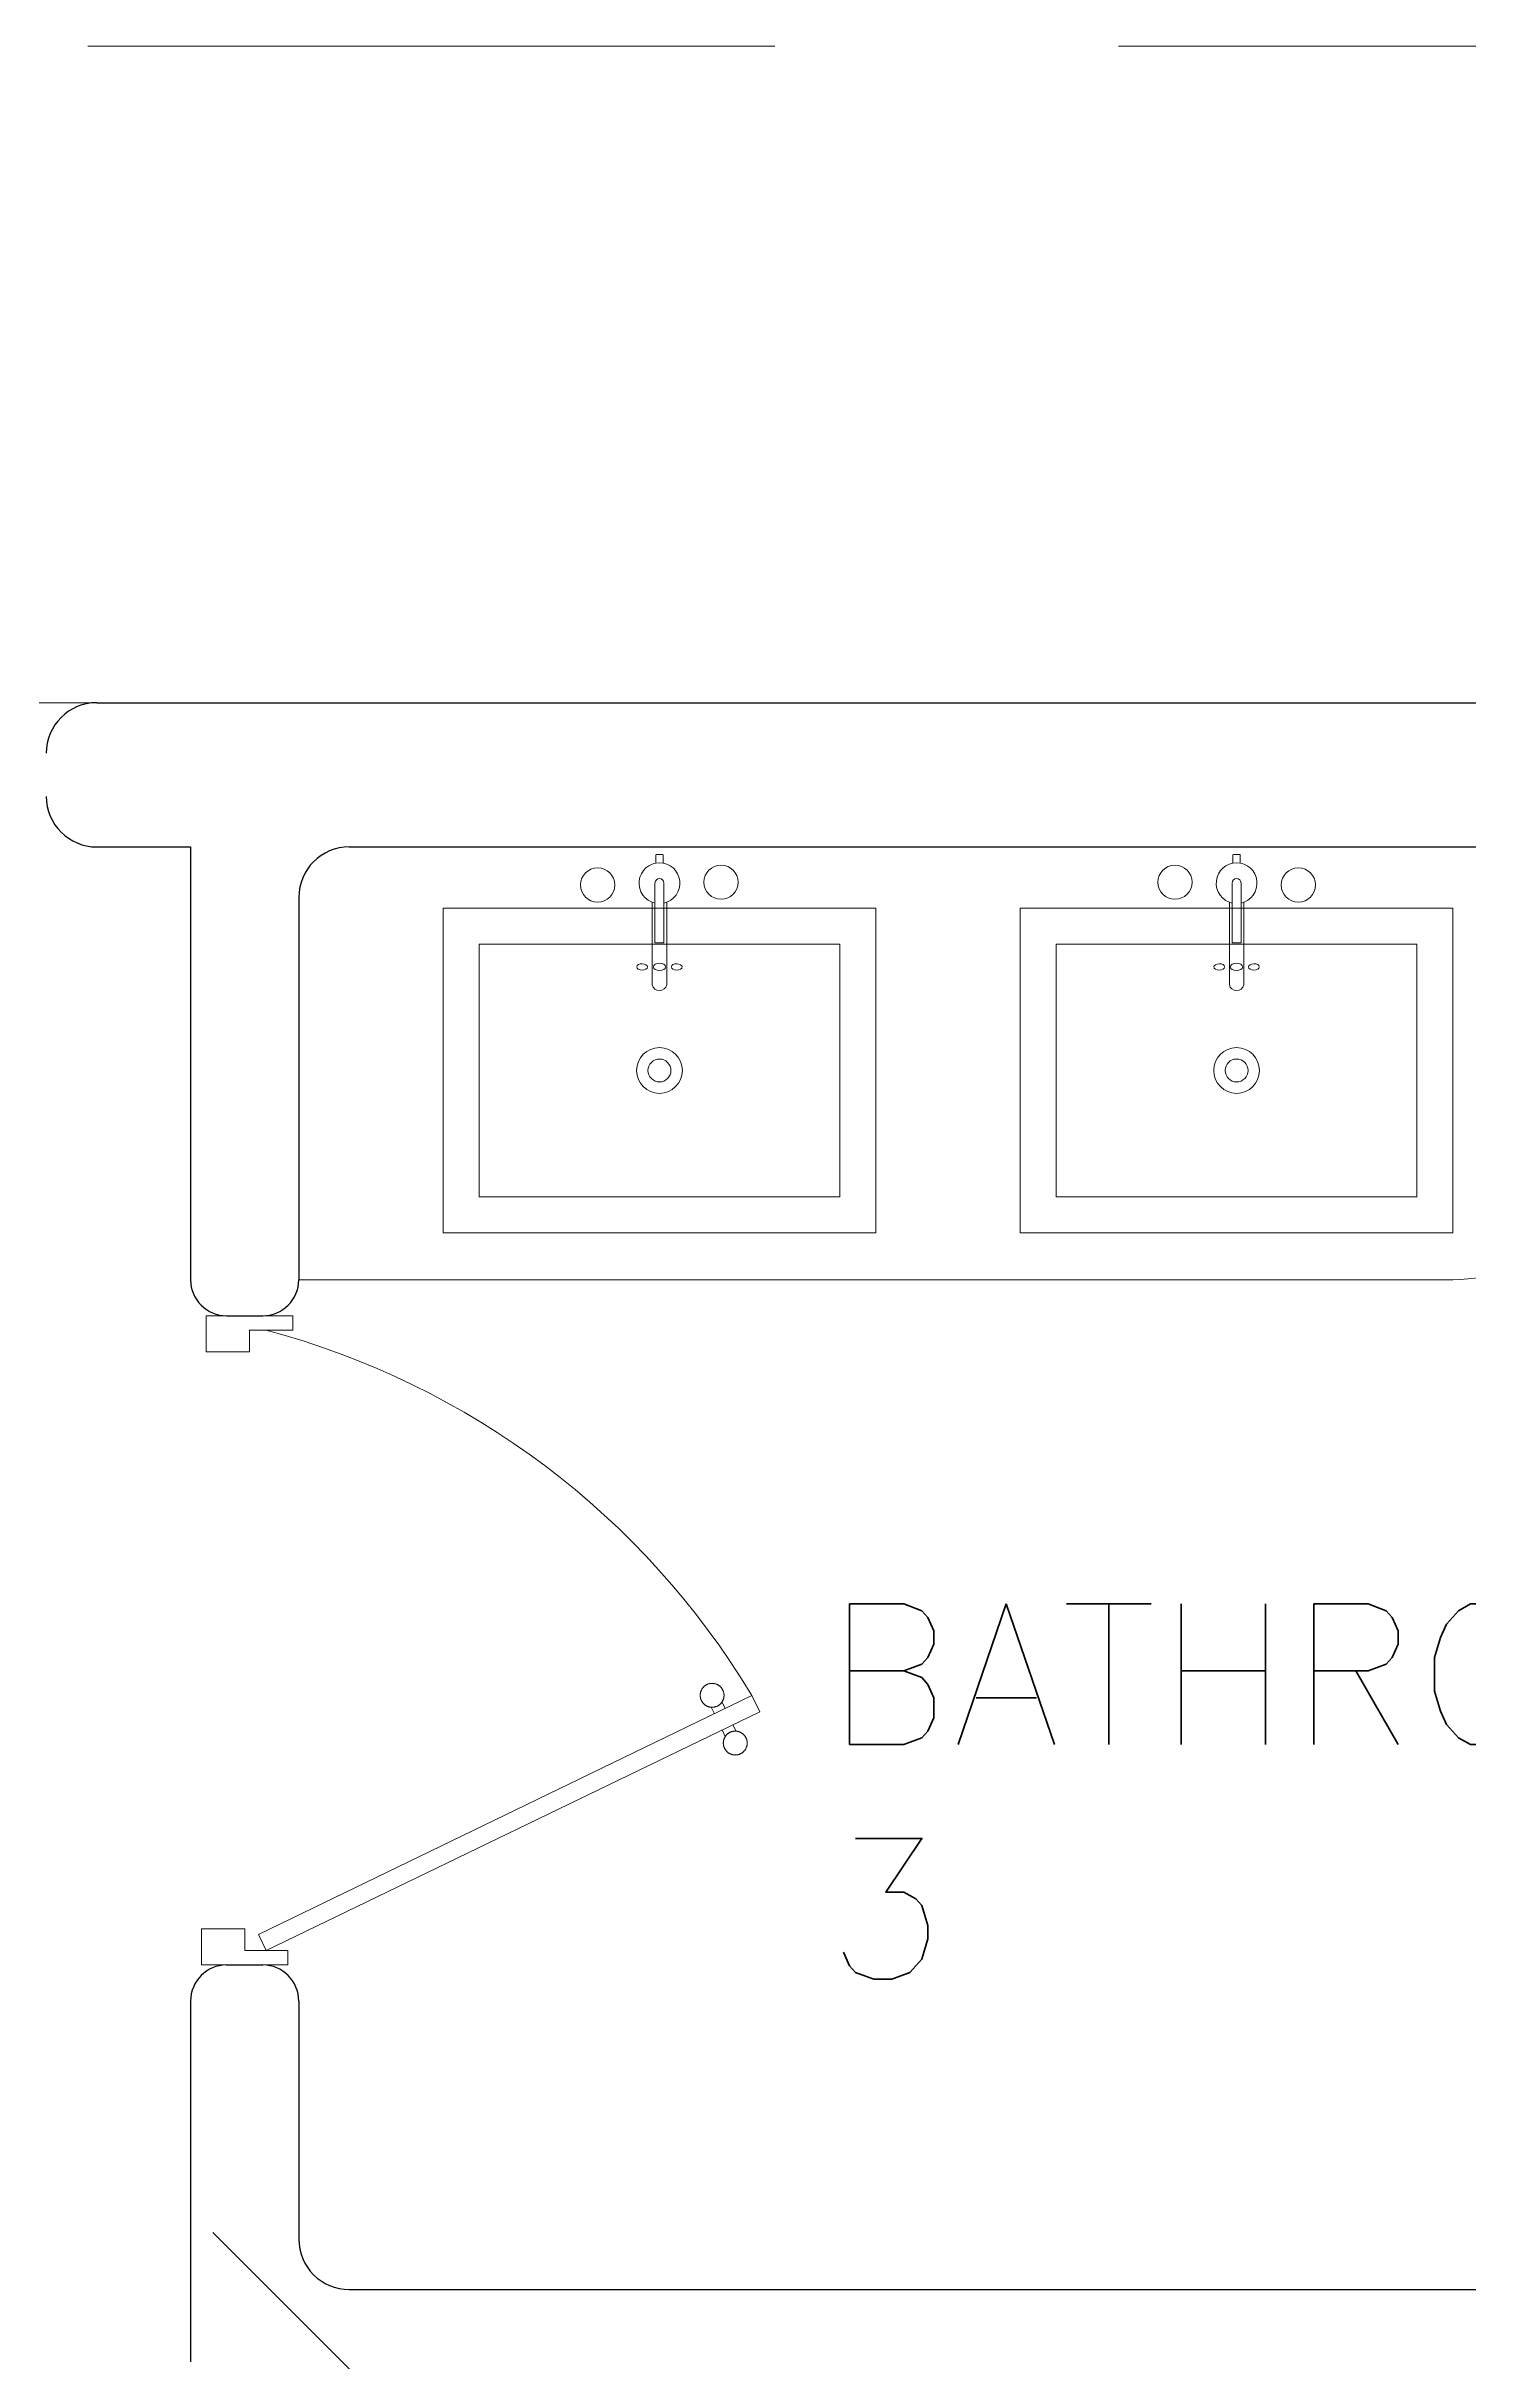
# Model space of a CAD drawing. Header units: metres. Extents: x -44 to 358, y -246 to 48.
# Drawn here: x 86.313 to 88.285, y -110.414 to -107.204 of the extents above; entities that cross this region are included whole.
import ezdxf

# ---------------------------------------------------------------- set-up
doc = ezdxf.new("R2010")
doc.units = ezdxf.units.M
doc.header["$LTSCALE"] = 0.3
doc.linetypes.add('HIDDEN2', pattern=[4.7625, 3.175, -1.5875])
for name, color, linetype, lineweight in [('A-DOOR', 7, 'Continuous', 5), ('A-WALL', 7, 'Continuous', 30), ('baños', 141, 'Continuous', 0), ('piso', 251, 'Continuous', 18)]:
    doc.layers.add(name, color=color, linetype=linetype, lineweight=lineweight)
doc.layers.add('Techos 1', color=7, linetype='HIDDEN2', lineweight=9, true_color=0x42391a)
doc.layers.add('TEXTOS', color=4, linetype='Continuous')

# ---------------------------------------------------------------- blocks, each defined once
blk = doc.blocks.new('P90')
at = {"layer": 'A-DOOR'}
for p, q in [((-0.0476, -0.8576), (0.6364, -0.5264)), ((0.5843, -0.5517), (0.58, -0.5427)), ((0.5992, -0.5445), (0.5949, -0.5355)), ((0.6473, -0.5489), (0.6364, -0.5264)), ((-0.0368, -0.88), (0.6473, -0.5489)), ((0.5952, -0.5741), (0.5995, -0.5831)), ((0.6101, -0.5669), (0.6144, -0.5759)), ((-0.0368, -0.88), (-0.0476, -0.8576))]:
    blk.add_line(p, q, dxfattribs=at)
for points in [[(-0.06, -0.02), (-0.06, -0.05), (-0.12, -0.05), (-0.12, 0), (0, 0), (0, -0.02)], [(-0.0668, -0.88), (-0.0668, -0.85), (-0.1268, -0.85), (-0.1268, -0.9), (-0.0068, -0.9), (-0.0068, -0.88)]]:
    blk.add_lwpolyline(points, close=True, dxfattribs=at)
blk.add_arc((-0.3259, -1.105), 1.1228, 31.0139, 75.0797, dxfattribs=at)
for points in [[(0.5812, -0.5096), (0.5857, -0.5096), (0.5933, -0.5141), (0.5977, -0.5218), (0.5977, -0.5306), (0.5933, -0.5383), (0.5856, -0.5427), (0.5767, -0.5427), (0.5691, -0.5383), (0.5647, -0.5306), (0.5647, -0.5217), (0.5691, -0.514), (0.5768, -0.5096), (0.5812, -0.5096)], [(0.6133, -0.5758), (0.6177, -0.5758), (0.6254, -0.5803), (0.6298, -0.5879), (0.6298, -0.5968), (0.6253, -0.6045), (0.6176, -0.6089), (0.6088, -0.6089), (0.6011, -0.6044), (0.5967, -0.5967), (0.5967, -0.5879), (0.6011, -0.5802), (0.6088, -0.5758), (0.6133, -0.5758)]]:
    blk.add_open_spline(points, degree=2, dxfattribs=at)
blk = doc.blocks.new('A$Cf397981f')
at = {"layer": 'baños', "linetype": 'Continuous'}
blk.add_line((0.4849, 0.2938, 0), (0.402, 0.2938, 0.0004), dxfattribs=at)
at = {"layer": 'baños'}
for points in [[(0.45, 0), (0, 0), (0, 0.6), (0.45, 0.6)], [(0.4, 0.05), (0.05, 0.05), (0.05, 0.55), (0.4, 0.55)]]:
    blk.add_lwpolyline(points, close=True, dxfattribs=at)
at = {"layer": 'baños', "linetype": 'Continuous'}
blk.add_lwpolyline([(0.4571, 0.3061, -9.082434), (0.4571, 0.2938)], format="xyb", dxfattribs=at)
at = {"layer": 'baños', "linetype": 'Continuous', "elevation": 0}
for points in [[(0.4582, 0.2899), (0.3439, 0.2899, -0.363105), (0.3357, 0.3, -0.363105), (0.3439, 0.31), (0.4582, 0.31)], [(0.4911, 0.3, 0.385153), (0.4849, 0.3061), (0.4849, 0.3061)], [(0.4911, 0.3, -0.385153), (0.4849, 0.2938), (0.4849, 0.2938)]]:
    blk.add_lwpolyline(points, format="xyb", dxfattribs=at)
at = {"layer": 'baños', "linetype": 'Continuous', "extrusion": (-1.31781e-06, 1, -8.43443e-26), "elevation": 0.3061}
blk.add_lwpolyline([(-0.402, 0.0004), (-0.4849, 0)], close=True, dxfattribs=at)
at = {"layer": 'baños', "linetype": 'Continuous'}
for points, elevation in [([(0.402, 0.2938), (0.402, 0.3061)], 0.0004), ([(0.5243, 0.3043), (0.5238, 0.305), (0.5129, 0.305)], 0), ([(0.5129, 0.295), (0.5238, 0.295), (0.5243, 0.2957), (0.5243, 0.3043)], 0)]:
    blk.add_lwpolyline(points, dxfattribs=dict(at, elevation=elevation))
for centre, radius in [((0.486, 0.3854), 0.0237), ((0.225, 0.3), 0.0317), ((0.225, 0.3), 0.0159), ((0.4822, 0.2143), 0.0237)]:
    blk.add_circle(centre, radius, dxfattribs=at)
at = {"layer": 'baños', "linetype": 'Continuous', "extrusion": (-3.61622e-27, -8.43443e-26, -1)}
for centre, major_axis, ratio in [((0.3686, 0.324), (-0.00005, 0.0075), 0.581577), ((0.3686, 0.3), (0, 0.0085), 0.599546), ((0.3686, 0.276), (-0.00005, 0.0075), 0.581577)]:
    blk.add_ellipse(centre, major_axis=major_axis, ratio=ratio, dxfattribs=at)
at = {"layer": 'baños', "linetype": 'Continuous'}
for tag, p in [('MODELNUMBER', (0.2252, 0.3)), ('TRADENAME', (0.2253, 0.3001)), ('MATERIAL', (0.2254, 0.2998)), ('PRODUCT', (0.2253, 0.2998))]:
    blk.add_attdef(tag, p, '', height=0.0000254, rotation=90.0001, dxfattribs=at)
at = {"layer": 'baños', "linetype": 'Continuous', "flags": 8}
for tag, p in [('MATERIAL', (0.3355, 0.3001, 0)), ('PRODUCT', (0.3356, 0.3001, 0)), ('TRADENAME', (0.3356, 0.3001, 0)), ('MODELNUMBER', (0.3357, 0.3001, 0))]:
    blk.add_attdef(tag, p, '', height=0.0000254, rotation=270.0001, dxfattribs=at)
blk = doc.blocks.new('PL MUEBLES 2N NASAS 09')
at = {"layer": 'A-WALL', "color": 2}
for p, q in [((218.4318, 43.5062), (221.9668, 43.5062)), ((218.4318, 43.3062), (218.5618, 43.3062)), ((218.4318, 43.3062), (218.5618, 43.3062)), ((218.5618, 43.3062), (218.5618, 42.7062)), ((218.7818, 43.3062), (221.5918, 43.3062)), ((218.7118, 43.2362), (218.7118, 42.7062)), ((218.6118, 42.6562), (218.6618, 42.6562)), ((218.6118, 41.7562), (218.6618, 41.7562)), ((218.5618, 41.7062), (218.5618, 41.2062)), ((218.7118, 41.7062), (218.7118, 41.3762)), ((218.7818, 41.3062), (221.5918, 41.3062))]:
    blk.add_line(p, q, dxfattribs=at)
for centre, radius, start, end in [((218.4318, 43.4362), 0.07, 90, 180), ((218.4318, 43.3762), 0.07, 180, 270), ((218.7818, 43.2362), 0.07, 90, 180), ((218.6118, 42.7062), 0.05, 180, 270), ((218.6618, 42.7062), 0.05, 270, 360), ((218.6118, 41.7062), 0.05, 90, 180), ((218.6618, 41.7062), 0.05, 360, 90), ((218.7818, 41.3762), 0.07, 180, 270)]:
    blk.add_arc(centre, radius, start, end, dxfattribs=at)
at = {"layer": 'baños', "color": 2}
blk.add_line((218.7118, 42.7062), (220.3118, 42.7062), dxfattribs=at)
blk.add_arc((220.3118, 42.9062), 0.2, 270, 0, dxfattribs=at)
at = {"layer": 'piso', "color": 2}
blk.add_line((218.4318, 43.5062), (217.3918, 43.5062), dxfattribs=at)
at = {"layer": 'Techos 1', "color": 2}
for q in [(222.1618, 44.4162), (219.4673, 40.5107)]:
    blk.add_line((215.5618, 44.4162), q, dxfattribs=at)
at = {"layer": 'A-DOOR', "color": 2}
blk.add_blockref('P90', (218.7036, 42.6562), dxfattribs=at)
at = {"layer": 'baños', "color": 2}
ref = blk.add_blockref('A$Cf397981f', (218.9118, 42.7713), dxfattribs=dict(at, xscale=-1, rotation=270))
ref.add_attrib('MATERIAL', 'VITREOUS CHINA', (219.2117, 42.9966), dxfattribs={"linetype": 'Continuous', "height": 0.0000254, "rotation": 359.9999})
ref.add_attrib('PRODUCT', 'BATHROOM SINK', (219.2117, 42.9966), dxfattribs={"linetype": 'Continuous', "height": 0.0000254, "rotation": 359.9999})
ref.add_attrib('TRADENAME', 'VOX', (219.2119, 42.9965), dxfattribs={"linetype": 'Continuous', "height": 0.0000254, "rotation": 359.9999})
ref.add_attrib('MODELNUMBER', 'K-5373', (219.2118, 42.9965), dxfattribs={"linetype": 'Continuous', "height": 0.0000254, "rotation": 359.9999})
ref.add_attrib('MATERIAL', 'BRASS', (219.2119, 43.1068, 0), dxfattribs={"linetype": 'Continuous', "height": 0.0000254, "rotation": 179.9999})
ref.add_attrib('PRODUCT', 'FAUCETS', (219.2119, 43.1069, 0), dxfattribs={"linetype": 'Continuous', "height": 0.0000254, "rotation": 179.9999})
ref.add_attrib('TRADENAME', 'PURIST', (219.2119, 43.1069, 0), dxfattribs={"linetype": 'Continuous', "height": 0.0000254, "rotation": 179.9999})
ref.add_attrib('MODELNUMBER', 'K-14404-4A', (219.212, 43.107, 0), dxfattribs={"linetype": 'Continuous', "height": 0.0000254, "rotation": 179.9999})
ref = blk.add_blockref('A$Cf397981f', (220.3118, 42.7713), dxfattribs=dict(at, rotation=90))
ref.add_attrib('MATERIAL', 'VITREOUS CHINA', (220.012, 42.9967), dxfattribs={"linetype": 'Continuous', "height": 0.0000254, "rotation": 180.0001})
ref.add_attrib('PRODUCT', 'BATHROOM SINK', (220.012, 42.9966), dxfattribs={"linetype": 'Continuous', "height": 0.0000254, "rotation": 180.0001})
ref.add_attrib('TRADENAME', 'VOX', (220.0118, 42.9966), dxfattribs={"linetype": 'Continuous', "height": 0.0000254, "rotation": 180.0001})
ref.add_attrib('MODELNUMBER', 'K-5373', (220.0118, 42.9965), dxfattribs={"linetype": 'Continuous', "height": 0.0000254, "rotation": 180.0001})
ref.add_attrib('MATERIAL', 'BRASS', (220.0117, 43.1068, 0), dxfattribs={"linetype": 'Continuous', "height": 0.0000254, "rotation": 0.0001})
ref.add_attrib('PRODUCT', 'FAUCETS', (220.0117, 43.1069, 0), dxfattribs={"linetype": 'Continuous', "height": 0.0000254, "rotation": 0.0001})
ref.add_attrib('TRADENAME', 'PURIST', (220.0117, 43.1069, 0), dxfattribs={"linetype": 'Continuous', "height": 0.0000254, "rotation": 0.0001})
ref.add_attrib('MODELNUMBER', 'K-14404-4A', (220.0117, 43.1069, 0), dxfattribs={"linetype": 'Continuous', "height": 0.0000254, "rotation": 0.0001})
at = {"layer": 'TEXTOS', "color": 2, "insert": (219.4419, 41.7366), "char_height": 0.195, "width": 1.854973, "attachment_point": 7}
blk.add_mtext('{\\Fromans|c0;BATHROOM\\P3}', dxfattribs=at)

msp = doc.modelspace()

# ---------------------------------------------------------------- block references
msp.add_blockref('PL MUEBLES 2N NASAS 09', (-132.0484004, -151.6197483))

doc.saveas('drawing.dxf')
